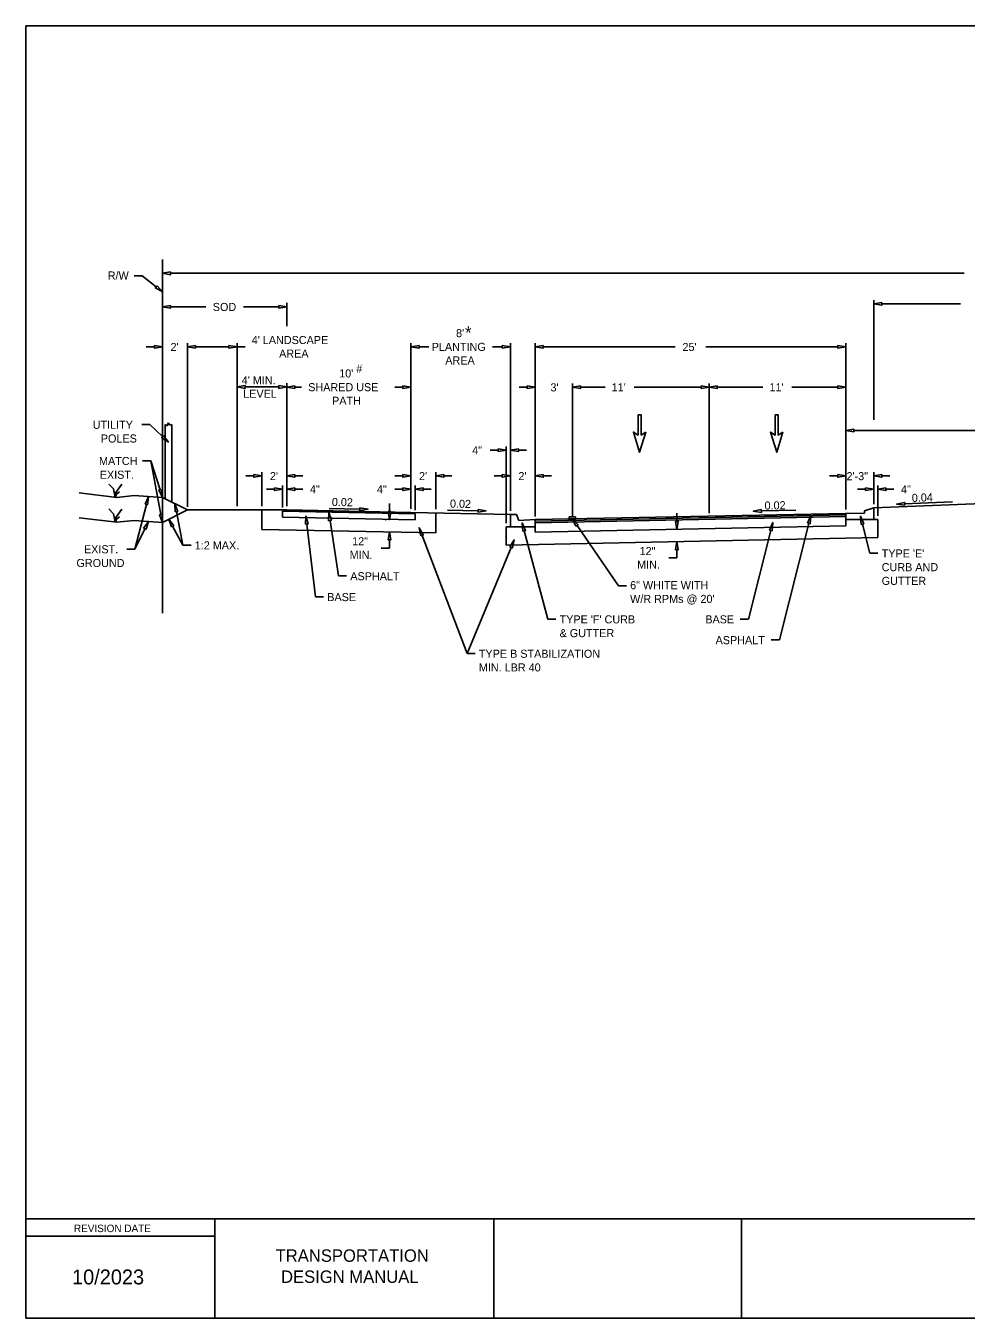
# Model space of a CAD drawing. Extents: x -227 to 279, y -162 to 180.
# Drawn here: x -226.6 to 21.8, y -161.5 to 179.7 of the extents above; entities that cross this region are included whole.
import ezdxf

# ---------------------------------------------------------------- set-up
doc = ezdxf.new("R2010")
doc.units = 0
for name, color, linetype in [('Default', 7, 'Continuous'), ('DirArrowsPavt', 7, 'Continuous'), ('SheetBorder_dp', 7, 'Continuous'), ('SheetLines_dp', 7, 'Continuous'), ('TextMinor', 7, 'Continuous')]:
    doc.layers.add(name, color=color, linetype=linetype)

msp = doc.modelspace()

# ---------------------------------------------------------------- linework, layer by layer
at = {"layer": 'Default'}
for p, q in [((-190.48, 24.65), (-190.48, 118.03)), ((-195.81, 113.67), (-197.95, 113.67)), ((-190.48, 113.77), (-190.48, 115.33)), ((-188.35, 114.35), (21.27, 114.35)), ((-157.67, 100.42), (-157.67, 106.52)), ((-2.65, 75.63), (-2.65, 107.25)), ((-0.52, 106.26), (20.25, 106.26)), ((-188.35, 105.53), (-179.06, 105.53)), ((-159.8, 105.53), (-169.09, 105.53)), ((-190.48, 93.44), (-190.48, 95.95)), ((-183.92, 52.66), (-183.92, 95.95)), ((-170.8, 82.64), (-170.8, 95.95)), ((-124.86, 52.2), (-124.86, 95.95)), ((-98.62, 51.68), (-98.62, 95.95)), ((-92.06, 50.11), (-92.06, 95.95)), ((-10.03, 51.95), (-10.03, 95.95)), ((-192.61, 94.96), (-194.75, 94.96)), ((-181.79, 94.96), (-179.65, 94.96)), ((-181.79, 94.96), (-172.93, 94.96)), ((-170.8, 94.96), (-168.66, 94.96)), ((-122.73, 94.96), (-120.14, 94.96)), ((-100.75, 94.96), (-103.34, 94.96)), ((-89.92, 94.96), (-55.06, 94.96)), ((-12.17, 94.96), (-47.03, 94.96)), ((-170.8, 52.86), (-170.8, 85.32)), ((-157.67, 52.86), (-157.67, 85.32)), ((-157.67, 52.86), (-157.67, 85.31)), ((-124.86, 52.2), (-124.86, 85.31)), ((-159.8, 84.34), (-168.66, 84.34)), ((-155.54, 84.32), (-153.75, 84.32)), ((-127, 84.32), (-129.16, 84.32)), ((-94.19, 84.31), (-96.32, 84.31)), ((-92.06, 50.31), (-92.06, 85.29)), ((-82.21, 50.31), (-82.21, 85.29)), ((-80.08, 84.31), (-73.57, 84.31)), ((-80.08, 84.31), (-77.95, 84.31)), ((-48.26, 84.31), (-65.92, 84.31)), ((-46.12, 51.03), (-46.12, 85.29)), ((-46.12, 51.03), (-46.12, 85.29)), ((-43.99, 84.31), (-31.91, 84.31)), ((-12.17, 84.31), (-24.25, 84.31)), ((-10.03, 75.08), (-10.03, 85.29)), ((-193.79, 74.39), (-195.92, 74.39)), ((-189.81, 54.82), (-189.81, 74.43)), ((-189.81, 74.43), (-189.3, 74.12)), ((-189.3, 74.12), (-188.87, 74.84)), ((-188.87, 74.84), (-188.66, 74.22)), ((-188.66, 74.22), (-187.99, 74.43)), ((-187.99, 74.43), (-187.99, 53.91)), ((-10.03, 51.95), (-10.03, 73.87)), ((-7.9, 72.89), (25.98, 72.89)), ((-99.7, 48.4), (-99.7, 68.64)), ((-98.62, 51.68), (-98.62, 68.64)), ((-193.6, 64.86), (-195.73, 64.86)), ((-101.83, 67.65), (-103.97, 67.65)), ((-96.48, 67.65), (-94.35, 67.65)), ((-164.23, 52.86), (-164.23, 61.86)), ((-157.67, 52.86), (-157.67, 61.86)), ((-124.86, 52.2), (-124.86, 61.86)), ((-118.3, 52.07), (-118.3, 61.86)), ((-98.62, 51.68), (-98.62, 61.86)), ((-92.06, 50.31), (-92.06, 61.86)), ((-10.03, 51.95), (-10.03, 61.84)), ((-2.65, 53.42), (-2.65, 61.84)), ((-203.44, 57.45), (-204.65, 58.71)), ((-202.83, 56.45), (-201.21, 58.66)), ((-166.37, 60.88), (-168.5, 60.88)), ((-158.75, 52.55), (-158.75, 58.34)), ((-157.67, 52.86), (-157.67, 58.34)), ((-155.54, 60.88), (-153.41, 60.88)), ((-127, 60.88), (-129.13, 60.88)), ((-124.86, 52.2), (-124.86, 58.34)), ((-123.78, 51.85), (-123.78, 58.34)), ((-116.17, 60.88), (-114.04, 60.88)), ((-100.75, 60.88), (-102.88, 60.88)), ((-89.92, 60.88), (-87.79, 60.88)), ((-12.17, 60.86), (-14.3, 60.86)), ((-2.65, 53.42), (-2.65, 58.33)), ((-1.57, 50.31), (-1.57, 58.33)), ((-0.52, 60.86), (1.61, 60.86)), ((-202.53, 55.19), (-212.46, 56.35)), ((-202.95, 55.25), (-203.44, 57.45)), ((-202.95, 55.25), (-202.83, 56.45)), ((-202.95, 55.25), (-202.54, 56.1)), ((-202.54, 56.1), (-201.84, 56.63)), ((-197.95, 55.65), (-202.53, 55.19)), ((-190.48, 55.15), (-197.95, 55.65)), ((-183.92, 51.87), (-190.48, 55.15)), ((-160.89, 57.36), (-163.02, 57.36)), ((-155.54, 57.36), (-153.41, 57.36)), ((-127, 57.36), (-129.13, 57.36)), ((-121.65, 57.36), (-119.52, 57.36)), ((-4.79, 57.34), (-6.92, 57.34)), ((0.56, 57.34), (2.69, 57.34)), ((-203.44, 50.88), (-204.65, 52.15)), ((-202.83, 49.89), (-201.21, 52.09)), ((-183.92, 51.87), (-190.48, 48.59)), ((-157.67, 51.87), (-183.92, 51.87)), ((-164.23, 46.75), (-164.23, 51.87)), ((-123.78, 50.87), (-158.75, 51.57)), ((-158.75, 51.57), (-158.75, 49.93)), ((-124.86, 51.22), (-157.67, 51.87)), ((-130.57, 51.43), (-130.57, 53.57)), ((-98.62, 50.69), (-124.86, 51.22)), ((-2.65, 52.43), (26.05, 53.58)), ((-202.53, 48.63), (-212.46, 49.79)), ((-202.95, 48.69), (-203.44, 50.88)), ((-202.95, 48.69), (-202.83, 49.89)), ((-202.95, 48.69), (-202.54, 49.54)), ((-202.54, 49.54), (-201.84, 50.07)), ((-197.95, 49.09), (-202.53, 48.63)), ((-190.48, 48.59), (-197.95, 49.09)), ((-123.78, 49.23), (-158.75, 49.93)), ((-131.42, 49.3), (-131.55, 49.3)), ((-123.78, 50.87), (-123.78, 49.23)), ((-118.3, 51.09), (-118.3, 45.84)), ((-98.62, 47.41), (-98.62, 50.69)), ((-96.98, 50.69), (-98.62, 50.69)), ((-96.42, 49.05), (-96.98, 50.69)), ((-92.06, 49.32), (-96.42, 49.05)), ((-10.03, 50.97), (-92.06, 49.32)), ((-10.02, 50.15), (-92.06, 48.5)), ((-92.06, 46.04), (-92.06, 49.32)), ((-81.37, 50.08), (-83.08, 50.05)), ((-81.37, 50.08), (-83.08, 50.05)), ((-83.08, 50.05), (-83.07, 49.5)), ((-83.08, 50.05), (-83.07, 49.5)), ((-83.07, 49.5), (-81.36, 49.54)), ((-83.07, 49.5), (-81.36, 49.54)), ((-81.36, 49.54), (-81.37, 50.08)), ((-81.36, 49.54), (-81.37, 50.08)), ((-54.66, 48.85), (-54.66, 50.98)), ((-10.04, 47.68), (-10.04, 49.32)), ((-2.65, 49.32), (-1.57, 49.32)), ((-1.57, 44.57), (-1.57, 49.32)), ((-118.3, 45.84), (-164.23, 46.75)), ((-99.7, 47.41), (-99.7, 42.61)), ((-98.62, 47.41), (-99.7, 47.41)), ((-99.7, 42.61), (-1.57, 44.57)), ((-92.06, 47.41), (-98.62, 47.41)), ((-92.06, 46.04), (-10.04, 47.68)), ((-55.62, 46.71), (-55.64, 46.71)), ((-197.77, 41.56), (-199.91, 41.56)), ((-185.08, 42.58), (-182.95, 42.58)), ((-130.57, 41.82), (-132.7, 41.82)), ((-130.57, 43.95), (-130.57, 41.82)), ((-55.63, 43.51), (-55.64, 43.51)), ((-54.66, 41.38), (-54.66, 39.24)), ((-54.66, 39.24), (-56.79, 39.24)), ((-3.67, 40.42), (-1.54, 40.42)), ((-143.99, 34.44), (-141.86, 34.44)), ((-70.1, 31.83), (-67.97, 31.83)), ((-150.09, 28.93), (-147.96, 28.93)), ((-88.72, 23.05), (-86.59, 23.05)), ((-35.75, 23.05), (-37.89, 23.05)), ((-27.57, 17.56), (-29.7, 17.56)), ((-110.05, 13.97), (-107.91, 13.97))]:
    msp.add_line(p, q, dxfattribs=at)
for points in [[(-192.15, 110.77), (-195.81, 113.67)], [(-190.48, 71.27), (-193.79, 74.39)], [(-191.13, 57.18), (-193.6, 64.86)], [(-190.88, 50.69), (-193.6, 64.86)], [(-194.74, 53.34), (-197.77, 41.56)], [(-186.79, 51.42), (-185.08, 42.58)], [(-124.87, 51.05), (-157.67, 51.71)], [(-138.34, 52.08), (-146.44, 52.25)], [(-107.15, 51.65), (-115.26, 51.81)], [(-32.33, 51.6), (-23.2, 51.78)], [(5.51, 53.53), (18.16, 54.04)], [(-152.37, 48.15), (-150.09, 28.93)], [(-146.24, 49.08), (-143.99, 34.44)], [(-10.03, 50.56), (-92.06, 48.91)], [(-19.81, 48.3), (-27.57, 17.56)], [(-5.63, 48.13), (-3.67, 40.42)], [(-195.15, 46.92), (-197.77, 41.56)], [(-187.8, 47.55), (-185.08, 42.58)], [(-121.95, 45.16), (-110.05, 13.97)], [(-94.95, 46.37), (-88.72, 23.05)], [(-81.01, 47.76), (-70.1, 31.83)], [(-29.83, 46.46), (-35.75, 23.05)], [(-98.41, 42), (-110.05, 13.97)]]:
    msp.add_lwpolyline(points, dxfattribs=at)
for points in [[(-188.35, 114.71), (-188.35, 113.99), (-190.48, 114.35)], [(-191.93, 111.05), (-190.48, 109.44), (-192.37, 110.49)], [(-188.35, 105.89), (-188.35, 105.18), (-190.48, 105.53)], [(-159.8, 105.89), (-159.8, 105.18), (-157.67, 105.53)], [(-0.52, 106.62), (-0.52, 105.91), (-2.65, 106.26)], [(-192.61, 95.32), (-192.61, 94.61), (-190.48, 94.96)], [(-181.79, 95.32), (-181.79, 94.61), (-183.92, 94.96)], [(-181.79, 95.32), (-181.79, 94.61), (-183.92, 94.96)], [(-172.93, 95.32), (-172.93, 94.61), (-170.8, 94.96)], [(-122.73, 95.32), (-122.73, 94.61), (-124.86, 94.96)], [(-100.75, 95.32), (-100.75, 94.61), (-98.62, 94.96)], [(-89.92, 95.32), (-89.92, 94.61), (-92.06, 94.96)], [(-12.17, 95.32), (-12.17, 94.61), (-10.03, 94.96)], [(-168.66, 84.69), (-168.66, 83.98), (-170.8, 84.34)], [(-159.8, 84.69), (-159.8, 83.98), (-157.67, 84.34)], [(-155.54, 84.68), (-155.54, 83.97), (-157.67, 84.32)], [(-127, 84.68), (-127, 83.97), (-124.86, 84.32)], [(-94.19, 84.66), (-94.19, 83.95), (-92.06, 84.31)], [(-80.08, 84.66), (-80.08, 83.95), (-82.21, 84.31)], [(-80.08, 84.66), (-80.08, 83.95), (-82.21, 84.31)], [(-48.26, 84.66), (-48.26, 83.95), (-46.12, 84.31)], [(-43.99, 84.66), (-43.99, 83.95), (-46.12, 84.31)], [(-12.17, 84.66), (-12.17, 83.95), (-10.03, 84.31)], [(-7.9, 73.24), (-7.9, 72.53), (-10.03, 72.89)], [(-190.23, 71.53), (-188.92, 69.81), (-190.72, 71.01)], [(-101.83, 68.01), (-101.83, 67.3), (-99.7, 67.65)], [(-96.48, 68.01), (-96.48, 67.3), (-98.62, 67.65)], [(-166.37, 61.23), (-166.37, 60.52), (-164.23, 60.88)], [(-155.54, 61.23), (-155.54, 60.52), (-157.67, 60.88)], [(-127, 61.23), (-127, 60.52), (-124.86, 60.88)], [(-116.17, 61.23), (-116.17, 60.52), (-118.3, 60.88)], [(-100.75, 61.23), (-100.75, 60.52), (-98.62, 60.88)], [(-89.92, 61.23), (-89.92, 60.52), (-92.06, 60.88)], [(-12.17, 61.22), (-12.17, 60.5), (-10.03, 60.86)], [(-0.52, 61.22), (-0.52, 60.5), (-2.65, 60.86)], [(-195.09, 53.42), (-194.21, 55.4), (-194.4, 53.25)], [(-190.79, 57.29), (-190.48, 55.15), (-191.47, 57.08)], [(-160.89, 57.71), (-160.89, 57), (-158.75, 57.36)], [(-155.54, 57.71), (-155.54, 57), (-157.67, 57.36)], [(-127, 57.71), (-127, 57), (-124.86, 57.36)], [(-121.65, 57.71), (-121.65, 57), (-123.78, 57.36)], [(-4.79, 57.7), (-4.79, 56.99), (-2.65, 57.34)], [(0.56, 57.7), (0.56, 56.99), (-1.57, 57.34)], [(-187.14, 51.35), (-187.2, 53.51), (-186.44, 51.49)], [(-146.6, 49.03), (-146.57, 51.19), (-145.89, 49.13)], [(-138.33, 52.44), (-136.2, 52.04), (-138.34, 51.73)], [(-130.92, 51.43), (-130.21, 51.43), (-130.57, 49.3)], [(-107.14, 52), (-105.02, 51.6), (-107.16, 51.29)], [(-32.32, 51.24), (-34.46, 51.55), (-32.34, 51.95)], [(-5.11, 51.06), (-5.11, 51.61), (-2.65, 52.43), (-2.65, 49.32), (-10.03, 49.32), (-10.03, 50.97)], [(5.53, 53.17), (3.38, 53.44), (5.5, 53.88)], [(-195.47, 47.08), (-194.21, 48.84), (-194.83, 46.77)], [(-190.53, 50.75), (-190.48, 48.59), (-191.23, 50.62)], [(-188.11, 47.38), (-188.83, 49.42), (-187.49, 47.72)], [(-152.72, 48.11), (-152.62, 50.27), (-152.02, 48.19)], [(-95.3, 46.27), (-95.5, 48.43), (-94.61, 46.46)], [(-81.3, 47.56), (-82.21, 49.52), (-80.72, 47.96)], [(-55.01, 48.85), (-54.3, 48.85), (-54.66, 46.71)], [(-30.17, 46.55), (-29.3, 48.53), (-29.48, 46.37)], [(-20.15, 48.39), (-19.28, 50.37), (-19.46, 48.22)], [(-5.97, 48.04), (-6.15, 50.19), (-5.28, 48.21)], [(-130.92, 43.95), (-130.21, 43.95), (-130.57, 46.08)], [(-122.28, 45.04), (-122.71, 47.15), (-121.62, 45.29)], [(-98.74, 42.13), (-97.59, 43.97), (-98.08, 41.86)], [(-55.01, 41.38), (-54.3, 41.38), (-54.66, 43.51)]]:
    msp.add_lwpolyline(points, close=True, dxfattribs=at)
at = {"layer": 'DirArrowsPavt'}
for p, q in [((-64.07, 76.96), (-64.89, 76.96)), ((-64.89, 76.96), (-64.89, 71.63)), ((-64.07, 71.63), (-64.07, 76.96)), ((-27.85, 76.96), (-28.67, 76.96)), ((-28.67, 76.96), (-28.67, 71.63)), ((-27.85, 71.63), (-27.85, 76.96)), ((-64.89, 71.63), (-66.12, 72.45)), ((-66.12, 72.45), (-64.48, 67.11)), ((-64.48, 67.11), (-62.84, 72.45)), ((-62.84, 72.45), (-64.07, 71.63)), ((-28.67, 71.63), (-29.9, 72.45)), ((-29.9, 72.45), (-28.26, 67.11)), ((-28.26, 67.11), (-26.62, 72.45)), ((-26.62, 72.45), (-27.85, 71.63))]:
    msp.add_line(p, q, dxfattribs=at)
for points in [[(-62.84, 72.45), (-64.07, 71.63), (-64.07, 76.96), (-64.89, 76.96), (-64.89, 71.63), (-66.12, 72.45), (-64.48, 67.11), (-62.84, 72.45), (-62.84, 72.45)], [(-26.62, 72.45), (-27.85, 71.63), (-27.85, 76.96), (-28.67, 76.96), (-28.67, 71.63), (-29.9, 72.45), (-28.26, 67.11), (-26.62, 72.45), (-26.62, 72.45)]]:
    msp.add_lwpolyline(points, dxfattribs=at)
at = {"layer": 'SheetBorder_dp'}
for p, q in [((-226.57, 179.69), (-226.57, -161.52)), ((-226.57, 179.69), (278.68, 179.69)), ((-226.57, -135.27), (278.68, -135.27)), ((-226.57, -161.52), (278.68, -161.52))]:
    msp.add_line(p, q, dxfattribs=at)
at = {"layer": 'SheetLines_dp'}
for p, q in [((-176.69, -135.27), (-176.69, -161.52)), ((-103.02, -135.27), (-103.02, -161.52)), ((-37.59, -135.27), (-37.59, -161.52)), ((-226.57, -139.86), (-176.69, -139.86))]:
    msp.add_line(p, q, dxfattribs=at)

# ---------------------------------------------------------------- texts
at = {"layer": 'Default'}
for s, height, p in [('R/W', 2.133, (-204.94, 112.7)), ('SOD', 2.133, (-177.2, 104.4)), ("8'", 2.133, (-112.96, 97.49)), ('*', 3.28, (-110.57, 97.05)), ("2'", 2.133, (-188.36, 93.83)), ("4' LANDSCAPE", 2.1325, (-166.91, 95.67)), ('PLANTING', 2.133, (-119.38, 93.86)), ("25'", 2.133, (-53.16, 93.83)), ('AREA', 2.133, (-159.68, 92.08)), ('AREA', 2.133, (-115.8, 90.27)), ("10'", 2.133, (-143.82, 86.85)), ('#', 2.13, (-139.31, 88.15)), ("4' MIN.", 2.133, (-169.56, 85.05)), ('SHARED USE', 2.133, (-152, 83.22)), ("3'", 2.133, (-88.02, 83.17)), ("11'", 2.133, (-71.86, 83.21)), ("11'", 2.133, (-30.19, 83.21)), ('LEVEL', 2.133, (-169.16, 81.49)), ('PATH', 2.133, (-145.7, 79.63)), ('UTILITY', 2.133, (-208.91, 73.29)), ('POLES', 2.133, (-206.77, 69.67)), ('4"', 2.133, (-108.7, 66.56)), ('MATCH', 2.133, (-207.24, 63.73)), ('EXIST.', 2.133, (-207.05, 60.1)), ("2'", 2.133, (-162.11, 59.74)), ("2'", 2.133, (-122.74, 59.74)), ("2'", 2.133, (-96.49, 59.74)), ('2\'-3"', 2.133, (-9.84, 59.73)), ('4"', 2.133, (-151.54, 56.26)), ('4"', 2.133, (-133.86, 56.26)), ('4"', 2.133, (4.56, 56.25)), ('12"', 2.133, (-140.4, 42.53)), ('EXIST.', 2.133, (-211.22, 40.42)), ('1:2 MAX.', 2.133, (-181.96, 41.45)), ('MIN.', 2.133, (-141.05, 38.96)), ('12"', 2.133, (-64.49, 39.96)), ("TYPE 'E'", 2.133, (-0.55, 39.32)), ('GROUND', 2.133, (-213.2, 36.8)), ('MIN.', 2.133, (-65.14, 36.38)), ('CURB AND', 2.133, (-0.55, 35.7)), ('ASPHALT', 2.133, (-140.88, 33.31)), ('GUTTER', 2.133, (-0.55, 32.08)), ('6" WHITE WITH', 2.1325, (-66.99, 30.94)), ('BASE', 2.133, (-146.97, 27.8)), ("W/R RPMs @ 20'", 2.1325, (-66.99, 27.32)), ("TYPE 'F' CURB", 2.1325, (-85.61, 21.92)), ('BASE', 2.133, (-47.13, 21.92)), ('& GUTTER', 2.133, (-85.61, 18.29)), ('ASPHALT', 2.133, (-44.42, 16.43)), ('TYPE B STABILIZATION', 2.1325, (-106.93, 12.84)), ('MIN. LBR 40', 2.1325, (-106.93, 9.22))]:
    msp.add_text(s, height=height, dxfattribs=at).set_placement(p)
for s, rotation, p in [('0.02', 358.8542, (-145.77, 52.93)), ('0.02', 358.8542, (-114.58, 52.49)), ('0.04', 2.2906, (7.44, 53.97)), ('0.02', 1.1458, (-31.46, 51.96))]:
    msp.add_text(s, height=2.133, rotation=rotation, dxfattribs=at).set_placement(p)
at = {"layer": 'TextMinor'}
for s, height, p in [('REVISION DATE', 1.9685, (-213.87, -138.8)), ('TRANSPORTATION', 3.2808, (-160.61, -146.64)), ('10/2023', 3.937, (-214.37, -152.61)), ('DESIGN MANUAL', 3.2808, (-159.18, -152.21))]:
    msp.add_text(s, height=height, dxfattribs=at).set_placement(p)

doc.saveas('drawing.dxf')
